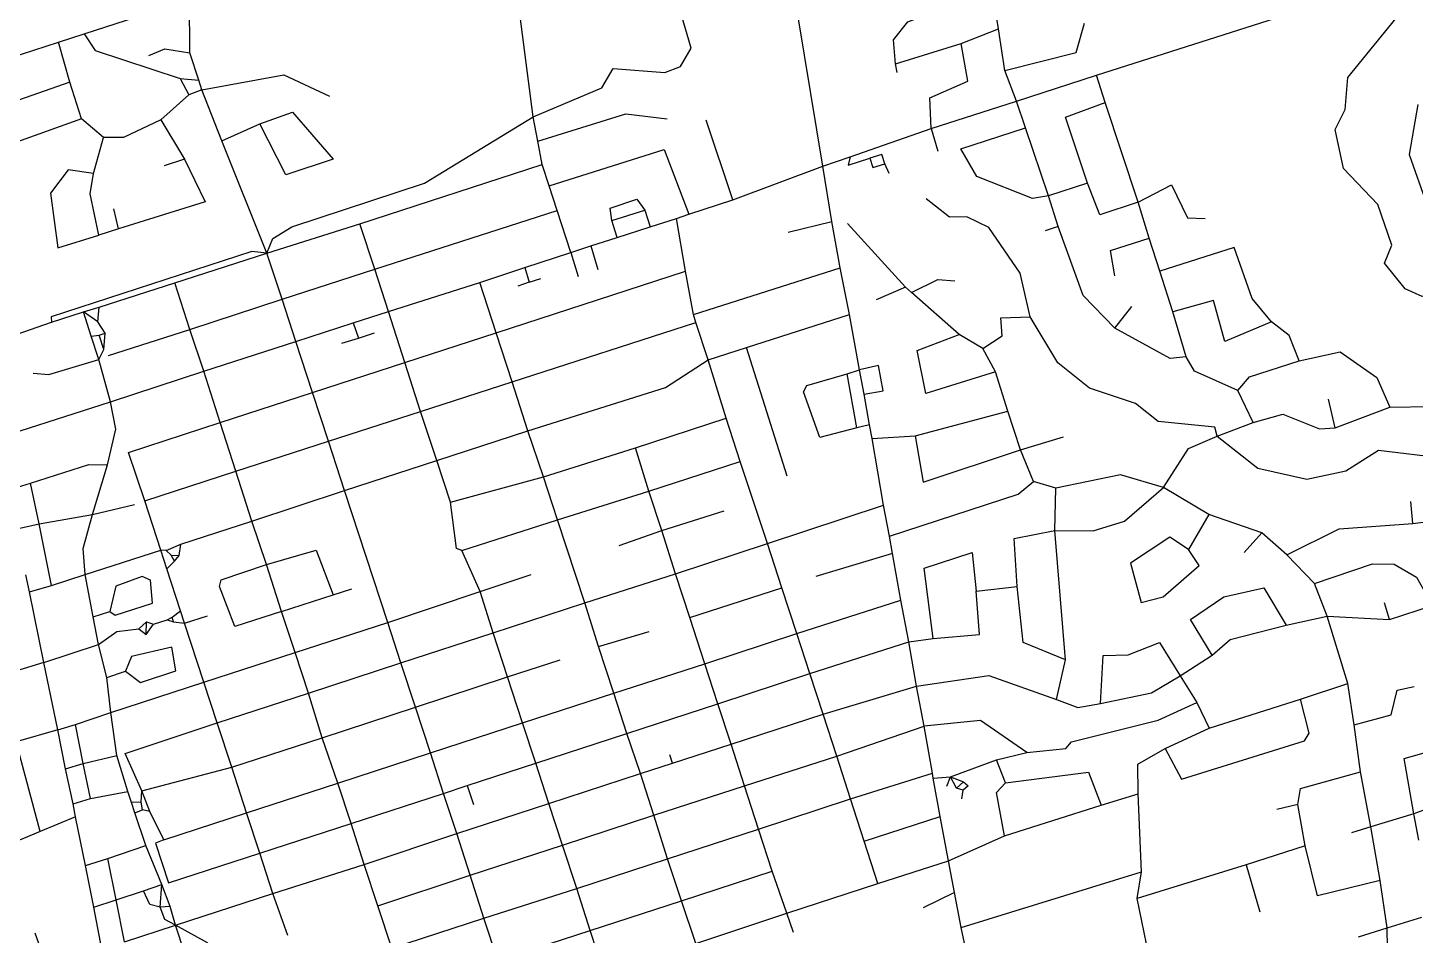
# Model space of a CAD drawing. Header units: metres. Extents: x 609554 to 651406, y 4826501 to 4857446.
# Drawn here: x 627568 to 630719, y 4847503 to 4849565 of the extents above; entities that cross this region are included whole.
import ezdxf

# ---------------------------------------------------------------- set-up
doc = ezdxf.new("R2010")
doc.units = ezdxf.units.M

msp = doc.modelspace()

# ---------------------------------------------------------------- linework, layer by layer
at = {"layer": 'ROADS'}
for points in [[(629995.5, 4849457.2), (630691.5, 4849680.1)], [(628715.9, 4849362.3), (628678.6, 4849655.8)], [(628715.9, 4849362.3), (628871.8, 4849428.1), (628897.5, 4849472.2), (629014.8, 4849463), (629050.4, 4849476.6), (629074.7, 4849518.3), (629052.6, 4849593.4), (629149.6, 4849641.9)], [(629538.5, 4849482.7), (629534.5, 4849537.8), (629566.8, 4849578.5), (629758.4, 4849652.7)], [(629772.4, 4849562.7), (629758.4, 4849652.7)], [(627696.9, 4849551.4), (627935.8, 4849629.2)], [(627936.3, 4849507.7), (627935.8, 4849629.2)], [(631168.1, 4848880.8), (631023.8, 4849000.4), (630936.2, 4848974.8), (630869, 4849006.9), (630806.7, 4848971.5), (630734.6, 4848954.3), (630696.1, 4848971.7), (630648.9, 4849029.9), (630665.5, 4849070.9), (630634, 4849163.1), (630556.2, 4849245.4), (630537.2, 4849333.8), (630559.8, 4849379), (630566.1, 4849451.5), (630702.5, 4849619.5)], [(629373.5, 4849250.6), (629318.8, 4849584.8)], [(629787.1, 4849467.7), (629948.8, 4849508.7), (629967.7, 4849575.4)], [(627638.4, 4849532.3), (627696.9, 4849551.4)], [(627696.9, 4849551.4), (627721.3, 4849513.2), (627914.3, 4849449.7)], [(629688.2, 4849529.3), (629772.4, 4849562.7)], [(629787.1, 4849467.7), (629772.4, 4849562.7)], [(627441.8, 4849468.2), (627638.4, 4849532.3)], [(627663.7, 4849441.3), (627638.4, 4849532.3)], [(627843.3, 4849501.8), (627879.4, 4849517.3), (627936.3, 4849507.7)], [(627956.7, 4849445.8), (627936.3, 4849507.7)], [(629538.5, 4849482.7), (629688.2, 4849529.3)], [(629619.9, 4849335.7), (629617, 4849405.5), (629703.1, 4849443.5), (629688.2, 4849529.3)], [(629542.4, 4849463.4), (629538.5, 4849482.7)], [(627663.7, 4849441.3), (627519.2, 4849390.3), (627534.3, 4849302.1)], [(627690.4, 4849358.2), (627663.7, 4849441.3)], [(627914.3, 4849449.7), (627956.7, 4849445.8)], [(627914.3, 4849449.7), (627934.5, 4849412.6)], [(627963.9, 4849424), (627956.7, 4849445.8)], [(627963.9, 4849424), (628150, 4849458.1), (628254, 4849409.5)], [(629813.4, 4849398), (629787.1, 4849467.7)], [(629813.4, 4849398), (629995.5, 4849457.2)], [(630014.8, 4849395), (629995.5, 4849457.2)], [(627934.5, 4849412.6), (627870.5, 4849355.4)], [(627963.9, 4849424), (627934.5, 4849412.6)], [(628009.5, 4849308.2), (627963.9, 4849424)], [(629619.9, 4849335.7), (629813.4, 4849398)], [(629834.3, 4849337.6), (629813.4, 4849398)], [(629974.8, 4849211.9), (629924.8, 4849361.7), (630014.8, 4849395)], [(630089.7, 4849168.4), (630014.8, 4849395)], [(630725, 4849390.3), (630705.3, 4849277.2), (630745.4, 4849163.2), (630792.3, 4849133.3), (630960.6, 4849099.9)], [(627690.4, 4849358.2), (627534.3, 4849302.1)], [(627740.1, 4849315.7), (627690.4, 4849358.2)], [(627870.5, 4849355.4), (627785.7, 4849315.2), (627740.1, 4849315.7)], [(627870.5, 4849355.4), (627924.1, 4849266)], [(628009.5, 4849308.2), (628095.8, 4849346.2)], [(628095.8, 4849346.2), (628169.9, 4849373.1), (628261.8, 4849266.5), (628154.3, 4849230.9), (628095.8, 4849346.2)], [(628111.6, 4849052.3), (628124.9, 4849085.8), (628168.2, 4849112.5), (628469.3, 4849211.4), (628715.9, 4849362.3)], [(628726.6, 4849307.5), (628715.9, 4849362.3)], [(628726.6, 4849307.5), (628926.5, 4849369), (629020.1, 4849357.8)], [(629169.5, 4849173.5), (629109.3, 4849354.6)], [(627718, 4849233.7), (627740.1, 4849315.7)], [(629435.8, 4849271.6), (629619.9, 4849335.7)], [(629619.9, 4849335.7), (629635, 4849284.8)], [(629886.3, 4849183.2), (629849.9, 4849176.9), (629723.6, 4849227.1), (629687.4, 4849290), (629834.3, 4849337.6)], [(629886.3, 4849183.2), (629834.3, 4849337.6)], [(628111.6, 4849052.3), (628009.5, 4849308.2)], [(628736.9, 4849253.8), (628726.6, 4849307.5)], [(628752.1, 4849205.9), (629013.8, 4849288.6), (629069.4, 4849141.4)], [(627924.1, 4849266), (627971, 4849169), (627774.7, 4849107.7)], [(627924.1, 4849266), (627878.1, 4849250.8)], [(628322.3, 4849119.3), (628736.9, 4849253.8)], [(628752.1, 4849205.9), (628736.9, 4849253.8)], [(629373.5, 4849250.6), (629435.8, 4849271.6)], [(629435.8, 4849271.6), (629431, 4849252.3), (629480.6, 4849268.6)], [(629515, 4849255.9), (629508, 4849276.9), (629480.6, 4849268.6)], [(629480.6, 4849268.6), (629487.5, 4849247.6), (629515, 4849255.9)], [(629524.1, 4849233.7), (629515, 4849255.9)], [(627718, 4849233.7), (627660, 4849242.2), (627619.9, 4849189.1), (627636.4, 4849065.1), (627729.8, 4849093.4)], [(627729.8, 4849093.4), (627710.4, 4849187.4), (627718, 4849233.7)], [(629169.5, 4849173.5), (629373.5, 4849250.6)], [(629394.3, 4849124.7), (629373.5, 4849250.6)], [(628770.9, 4849149.8), (628752.1, 4849205.9)], [(629974.8, 4849211.9), (629886.3, 4849183.2)], [(630089.7, 4849168.4), (630002.5, 4849139.5), (629974.8, 4849211.9)], [(630089.7, 4849168.4), (630165.4, 4849207.6), (630202, 4849132.8), (630241.7, 4849131.4)], [(628894.7, 4849126.8), (628890.7, 4849154.9), (628951.7, 4849175.2), (628969.8, 4849150.3)], [(629069.4, 4849141.4), (629169.5, 4849173.5)], [(629844.4, 4848907.7), (629822.2, 4849007.5), (629750.7, 4849111), (629700.6, 4849135.4), (629661.6, 4849134.7), (629608.3, 4849175.8)], [(629907.9, 4849113.1), (629886.3, 4849183.2)], [(630114.9, 4849087), (630089.7, 4849168.4)], [(627774.7, 4849107.7), (627763.7, 4849153.7)], [(628356.5, 4849016), (628770.9, 4849149.8)], [(628801.8, 4849054.5), (628770.9, 4849149.8)], [(628894.7, 4849126.8), (628969.8, 4849150.3)], [(628907.2, 4849088.6), (628894.7, 4849126.8)], [(628969.8, 4849150.3), (628981.4, 4849112.6)], [(628981.4, 4849112.6), (629041.2, 4849131.5)], [(629041.2, 4849131.5), (629069.4, 4849141.4)], [(629062, 4849011.8), (629041.2, 4849131.5)], [(627774.7, 4849107.7), (627729.8, 4849093.4)], [(628111.6, 4849052.3), (628322.3, 4849119.3)], [(628356.5, 4849016), (628322.3, 4849119.3)], [(628907.2, 4849088.6), (628981.4, 4849112.6)], [(629295.1, 4849100.4), (629394.3, 4849124.7)], [(629413.2, 4849019.1), (629394.3, 4849124.7)], [(629561.4, 4848975.4), (629429.7, 4849120)], [(629907.9, 4849113.1), (629878.5, 4849103.7)], [(630036.7, 4848882.5), (629964.7, 4848956.4), (629907.9, 4849113.1)], [(628801.8, 4849054.5), (628847.4, 4849069.3)], [(628847.4, 4849069.3), (628907.2, 4849088.6)], [(628847.4, 4849069.3), (628863.1, 4849015.2)], [(630037, 4849000.8), (630027.3, 4849059.1), (630114.9, 4849087)], [(630139, 4849011.9), (630114.9, 4849087)], [(630392.8, 4848896.6), (630349.1, 4848949.6), (630307.9, 4849065.2), (630139, 4849011.9)], [(628111.6, 4849052.3), (628077.6, 4849056.6), (627621.6, 4848908.3), (627622.7, 4848895.6)], [(627902.8, 4848985), (628111.6, 4849052.3)], [(628146.2, 4848948.3), (628111.6, 4849052.3)], [(628697, 4849019.8), (628801.8, 4849054.5)], [(628801.8, 4849054.5), (628818.3, 4849000)], [(628146.2, 4848948.3), (628356.5, 4849016)], [(628387.6, 4848920.2), (628356.5, 4849016)], [(628595, 4848986), (628697, 4849019.8)], [(628631.7, 4848872), (629062, 4849011.8)], [(628697, 4849019.8), (628707.3, 4848986.8)], [(629080.3, 4848913.1), (629062, 4849011.8)], [(629080.3, 4848913.1), (629413.2, 4849019.1)], [(629434.6, 4848913.3), (629413.2, 4849019.1)], [(630168.4, 4848919.2), (630139, 4849011.9)], [(627730.7, 4848930), (627902.8, 4848985)], [(627936.7, 4848879.1), (627902.8, 4848985)], [(628387.6, 4848920.2), (628595, 4848986)], [(628631.7, 4848872), (628595, 4848986)], [(628707.3, 4848986.8), (628681, 4848978)], [(628707.3, 4848986.8), (628733.7, 4848995.2)], [(629561.4, 4848975.4), (629495.1, 4848947)], [(629575.4, 4848963), (629561.4, 4848975.4)], [(629575.4, 4848963), (629635.2, 4848992.6), (629673.5, 4848989.6)], [(627936.7, 4848879.1), (628146.2, 4848948.3)], [(628177.1, 4848851.9), (628146.2, 4848948.3)], [(629683.2, 4848867.9), (629575.4, 4848963)], [(630392.8, 4848896.6), (630286.6, 4848851.7), (630261, 4848944.8), (630168.4, 4848919.2)], [(627622.7, 4848895.6), (627694.7, 4848919.1)], [(627694.7, 4848919.1), (627730.7, 4848930)], [(627727.7, 4848896.8), (627694.7, 4848919.1)], [(627712.6, 4848863.7), (627694.7, 4848919.1)], [(627727.7, 4848896.8), (627730.7, 4848930)], [(628307.5, 4848894.2), (628387.6, 4848920.2)], [(628424.9, 4848804.4), (628387.6, 4848920.2)], [(629085.4, 4848894.8), (629080.3, 4848913.1)], [(629200.3, 4848838), (629434.6, 4848913.3)], [(629457.4, 4848787.7), (629434.6, 4848913.3)], [(629737.2, 4848835.9), (629781.3, 4848864.5), (629778.2, 4848905.7), (629844.4, 4848907.7)], [(630268.9, 4848637.2), (630263.6, 4848657.4), (630135.6, 4848669.9), (630083.5, 4848710.7), (629979.5, 4848745.7), (629907.4, 4848803.6), (629844.4, 4848907.7)], [(630036.7, 4848882.5), (630075.5, 4848931.8)], [(630198.8, 4848817.4), (630168.4, 4848919.2)], [(627461.2, 4848839.5), (627622.7, 4848895.6)], [(627744.4, 4848870.9), (627727.7, 4848896.8)], [(627751.7, 4848820.3), (627936.7, 4848879.1)], [(627968.1, 4848784.7), (627936.7, 4848879.1)], [(628177.1, 4848851.9), (628307.5, 4848894.2)], [(628307.5, 4848894.2), (628319.2, 4848859.5)], [(628668.4, 4848760.2), (629085.4, 4848894.8)], [(629113.3, 4848810), (629085.4, 4848894.8)], [(630198.8, 4848817.4), (630162.6, 4848813.1), (630036.7, 4848882.5)], [(630455.4, 4848807.8), (630433.1, 4848865.5), (630392.8, 4848896.6)], [(627712.6, 4848863.7), (627730.7, 4848866.4)], [(627729.6, 4848811.2), (627712.6, 4848863.7)], [(627730.7, 4848866.4), (627744.4, 4848870.9)], [(627741, 4848833.9), (627730.7, 4848866.4)], [(627741, 4848833.9), (627744.4, 4848870.9)], [(627968.1, 4848784.7), (628177.1, 4848851.9)], [(628215.1, 4848736.2), (628177.1, 4848851.9)], [(628281.9, 4848847.8), (628319.2, 4848859.5)], [(628319.2, 4848859.5), (628355.8, 4848871.3)], [(628424.9, 4848804.4), (628631.7, 4848872)], [(628668.4, 4848760.2), (628631.7, 4848872)], [(629765.6, 4848782.7), (629607.9, 4848733.7), (629588.1, 4848831.6), (629683.2, 4848867.9)], [(629737.2, 4848835.9), (629683.2, 4848867.9)], [(627580.8, 4848780.2), (627616.6, 4848777.2), (627729.6, 4848811.2)], [(627729.6, 4848811.2), (627741, 4848833.9)], [(627756, 4848714.8), (627729.6, 4848811.2)], [(629113.3, 4848810), (629200.3, 4848838)], [(629293.1, 4848545.7), (629200.3, 4848838)], [(629765.6, 4848782.7), (629737.2, 4848835.9)], [(630316.4, 4848740.5), (630217.9, 4848784.7), (630198.8, 4848817.4)], [(630455.4, 4848807.8), (630548.6, 4848828.3), (630631.6, 4848769.8), (630661.2, 4848702.7)], [(627756, 4848714.8), (627968.1, 4848784.7)], [(628005, 4848667.6), (627968.1, 4848784.7)], [(628215.1, 4848736.2), (628424.9, 4848804.4)], [(628460.6, 4848693.2), (628424.9, 4848804.4)], [(628704.2, 4848648.9), (629016.6, 4848747.3), (629113.3, 4848810)], [(629154.1, 4848677.6), (629113.3, 4848810)], [(629429, 4848778.4), (629457.4, 4848787.7)], [(629467.4, 4848731.9), (629510.5, 4848739.5), (629500.4, 4848797.6), (629457.4, 4848787.7)], [(629467.4, 4848731.9), (629457.4, 4848787.7)], [(629793.9, 4848693.8), (629765.6, 4848782.7)], [(630316.4, 4848740.5), (630342.8, 4848771.5), (630455.4, 4848807.8)], [(628460.6, 4848693.2), (628668.4, 4848760.2)], [(628704.2, 4848648.9), (628668.4, 4848760.2)], [(629450.9, 4848655.4), (629367.1, 4848633.8), (629329.7, 4848737.8), (629337.2, 4848751.8), (629429, 4848778.4)], [(629450.9, 4848655.4), (629429, 4848778.4)], [(628005, 4848667.6), (628215.1, 4848736.2)], [(628251.3, 4848625.1), (628215.1, 4848736.2)], [(629479.6, 4848662.7), (629467.4, 4848731.9)], [(630350.8, 4848667.6), (630316.4, 4848740.5)], [(630537.3, 4848655.6), (630522.1, 4848720.7)], [(627550.9, 4848649.2), (627756, 4848714.8)], [(627749.7, 4848571.4), (627768.6, 4848652.6), (627756, 4848714.8)], [(628251.3, 4848625.1), (628460.6, 4848693.2)], [(628497.3, 4848581.5), (628460.6, 4848693.2)], [(629583.6, 4848637.6), (629793.9, 4848693.8)], [(629822.4, 4848605.7), (629793.9, 4848693.8)], [(630350.8, 4848667.6), (630418.2, 4848687), (630501.4, 4848653.8), (630537.3, 4848655.6)], [(630537.3, 4848655.6), (630661.2, 4848702.7)], [(630661.2, 4848702.7), (630754.3, 4848704)], [(627834.1, 4848490), (627797.1, 4848600), (628005, 4848667.6)], [(628040.7, 4848557.2), (628005, 4848667.6)], [(628948.7, 4848610.2), (629154.1, 4848677.6)], [(629186.1, 4848579.4), (629154.1, 4848677.6)], [(629479.6, 4848662.7), (629450.9, 4848655.4)], [(629485.6, 4848631.2), (629479.6, 4848662.7)], [(630268.9, 4848637.2), (630350.8, 4848667.6)], [(628040.7, 4848557.2), (628251.3, 4848625.1)], [(628287.7, 4848513), (628251.3, 4848625.1)], [(628497.3, 4848581.5), (628704.2, 4848648.9)], [(628739.3, 4848544.2), (628704.2, 4848648.9)], [(629485.6, 4848631.2), (629583.6, 4848637.6)], [(629511.8, 4848479.7), (629485.6, 4848631.2)], [(629583.6, 4848637.6), (629601.8, 4848532.4), (629822.4, 4848605.7)], [(629822.4, 4848605.7), (629920.5, 4848635.3)], [(630147.6, 4848520.5), (630203.8, 4848608.6), (630268.9, 4848637.2)], [(630268.9, 4848637.2), (630361.8, 4848564.3), (630472.9, 4848539.1), (630561.7, 4848557.8), (630635.8, 4848605), (630786.5, 4848586.7), (630885.7, 4848629.4), (631052.9, 4848527.4), (631171.4, 4848521.9)], [(628739.3, 4848544.2), (628948.7, 4848610.2)], [(628978.4, 4848511.9), (628948.7, 4848610.2)], [(629852.3, 4848534), (629822.4, 4848605.7)], [(627575, 4848529.8), (627707.2, 4848572.3), (627749.7, 4848571.4)], [(627715.7, 4848458.8), (627749.7, 4848571.4)], [(628287.7, 4848513), (628497.3, 4848581.5)], [(628528.6, 4848486.5), (628497.3, 4848581.5)], [(628978.4, 4848511.9), (629186.1, 4848579.4)], [(629248, 4848393.2), (629186.1, 4848579.4)], [(627525.4, 4848514.8), (627575, 4848529.8)], [(627594, 4848437.6), (627575, 4848529.8)], [(627834.1, 4848490), (628040.7, 4848557.2)], [(628077.5, 4848443.3), (628040.7, 4848557.2)], [(628528.6, 4848486.5), (628739.3, 4848544.2)], [(628771.5, 4848446.5), (628739.3, 4848544.2)], [(629525.2, 4848409.7), (629817.6, 4848505.2), (629852.3, 4848534)], [(629902.8, 4848518.9), (629852.3, 4848534)], [(630147.6, 4848520.5), (630049.9, 4848549.2), (629902.8, 4848518.9)], [(628077.5, 4848443.3), (628287.7, 4848513)], [(628386.1, 4848213.3), (628287.7, 4848513)], [(628771.5, 4848446.5), (628978.4, 4848511.9)], [(629008.1, 4848422.2), (628978.4, 4848511.9)], [(629900.3, 4848422.2), (629988, 4848421.9), (630059, 4848443.5), (630147.6, 4848520.5)], [(629900.3, 4848422.2), (629902.8, 4848518.9)], [(630250.5, 4848459.2), (630147.6, 4848520.5)], [(627715.7, 4848458.8), (627811.2, 4848481.4)], [(627870.3, 4848378), (627834.1, 4848490)], [(628554, 4848377.1), (628541.8, 4848381.7), (628528.6, 4848486.5)], [(629008.1, 4848422.2), (629150, 4848467.2)], [(629248, 4848393.2), (629511.8, 4848479.7)], [(629525.2, 4848409.7), (629511.8, 4848479.7)], [(630713.2, 4848438.6), (630709.2, 4848488.3)], [(627543.4, 4848426), (627594, 4848437.6)], [(627594, 4848437.6), (627715.7, 4848458.8)], [(627622.1, 4848297.3), (627594, 4848437.6)], [(627698.7, 4848322.3), (627694.5, 4848381.3), (627715.7, 4848458.8)], [(627916.3, 4848391.2), (628077.5, 4848443.3)], [(628110.2, 4848345.2), (628077.5, 4848443.3)], [(628554, 4848377.1), (628771.5, 4848446.5)], [(628833.2, 4848258.1), (628771.5, 4848446.5)], [(630250.5, 4848459.2), (630204.4, 4848379.4)], [(630370.5, 4848417.4), (630250.5, 4848459.2)], [(630427.4, 4848366.9), (630546.3, 4848426.6), (630713.2, 4848438.6)], [(630713.2, 4848438.6), (630859.9, 4848457.6), (631041.6, 4848406.5)], [(628911.7, 4848388.6), (629008.1, 4848422.2)], [(629039.2, 4848324.3), (629008.1, 4848422.2)], [(629531.7, 4848370.2), (629525.2, 4848409.7)], [(629815.1, 4848294.9), (629808.5, 4848404.6), (629900.3, 4848422.2)], [(629924.9, 4848128.8), (629900.3, 4848422.2)], [(630204.4, 4848379.4), (630161.8, 4848407.2), (630072.5, 4848348.5), (630096.6, 4848258.8), (630146.4, 4848272), (630228.3, 4848343), (630204.4, 4848379.4)], [(630330.5, 4848372.3), (630370.5, 4848417.4)], [(630427.4, 4848366.9), (630370.5, 4848417.4)], [(627698.7, 4848322.3), (627870.3, 4848378)], [(627882.8, 4848376.8), (627870.3, 4848378)], [(627884.1, 4848335), (627870.3, 4848378)], [(627882.8, 4848376.8), (627916.3, 4848391.2)], [(627894.4, 4848366.4), (627882.8, 4848376.8)], [(627912.1, 4848365.4), (627916.3, 4848391.2)], [(628110.2, 4848345.2), (628223.2, 4848377.9), (628262.1, 4848276.2)], [(628595.5, 4848283.7), (628554, 4848377.1)], [(629039.2, 4848324.3), (629248, 4848393.2)], [(629280.6, 4848292.1), (629248, 4848393.2)], [(629531.7, 4848370.2), (629358.1, 4848318.3)], [(629550.6, 4848264), (629531.7, 4848370.2)], [(629624.4, 4848177.4), (629603.9, 4848336.5), (629712.9, 4848372.4), (629722.1, 4848284.8)], [(627884.1, 4848335), (627901.3, 4848352.8)], [(627901.3, 4848352.8), (627894.4, 4848366.4)], [(627894.4, 4848366.4), (627912.1, 4848365.4)], [(627901.3, 4848352.8), (627912.1, 4848365.4)], [(628144.8, 4848238.7), (628038.5, 4848204.1), (628003.7, 4848295), (628008, 4848310.3), (628110.2, 4848345.2)], [(628144.8, 4848238.7), (628110.2, 4848345.2)], [(630489.9, 4848301.7), (630427.4, 4848366.9)], [(630489.9, 4848301.7), (630622, 4848346.7), (630671.4, 4848346), (630721.7, 4848316.3), (630758.1, 4848251.8)], [(627572.5, 4848282.9), (627564.4, 4848321.7)], [(627622.1, 4848297.3), (627698.7, 4848322.3)], [(627716.8, 4848226.5), (627698.7, 4848322.3)], [(627754.8, 4848238.2), (627767, 4848229.9), (627851.5, 4848257.5), (627847.4, 4848309.5), (627828.3, 4848318.2), (627768.3, 4848295.7), (627754.8, 4848238.2)], [(627915, 4848239.6), (627884.1, 4848335)], [(628595.5, 4848283.7), (628711.5, 4848322.3)], [(628833.2, 4848258.1), (629039.2, 4848324.3)], [(629071.7, 4848224.9), (629039.2, 4848324.3)], [(627572.5, 4848282.9), (627622.1, 4848297.3)], [(627605.1, 4848122.2), (627572.5, 4848282.9)], [(628144.8, 4848238.7), (628262.1, 4848276.2)], [(628262.1, 4848276.2), (628304.1, 4848289.9)], [(628386.1, 4848213.3), (628595.5, 4848283.7)], [(628625.5, 4848190.2), (628595.5, 4848283.7)], [(629071.7, 4848224.9), (629280.6, 4848292.1)], [(629314.9, 4848188.1), (629280.6, 4848292.1)], [(629624.4, 4848177.4), (629729.6, 4848186.3), (629722.1, 4848284.8)], [(629722.1, 4848284.8), (629815.1, 4848294.9)], [(629924.9, 4848128.8), (629828.6, 4848168.2), (629815.1, 4848294.9)], [(630258.1, 4848139.5), (630208.8, 4848220.1), (630284.1, 4848271.8), (630375, 4848292.4), (630426.1, 4848207.3)], [(630519.2, 4848227.8), (630489.9, 4848301.7)], [(628625.5, 4848190.2), (628833.2, 4848258.1)], [(628864.6, 4848159.1), (628833.2, 4848258.1)], [(629314.9, 4848188.1), (629550.6, 4848264)], [(629568.8, 4848169.6), (629550.6, 4848264)], [(630660.5, 4848220), (630648.9, 4848258)], [(630660.5, 4848220), (630758.1, 4848251.8)], [(627716.8, 4848226.5), (627754.8, 4848238.2)], [(627729.1, 4848163.2), (627716.8, 4848226.5)], [(627820.8, 4848198.7), (627838.1, 4848215.3)], [(627837.5, 4848186.3), (627838.1, 4848215.3)], [(627838.1, 4848215.3), (627853.7, 4848209.5)], [(627853.7, 4848209.5), (627885.2, 4848219.6)], [(627885.2, 4848219.6), (627896.6, 4848225.5)], [(627885.2, 4848219.6), (627899.5, 4848215.2)], [(627896.6, 4848225.5), (627915, 4848239.6)], [(627899.5, 4848215.2), (627896.6, 4848225.5)], [(627899.5, 4848215.2), (627924, 4848212.1)], [(627924, 4848212.1), (627915, 4848239.6)], [(627924, 4848212.1), (627976.4, 4848228.9)], [(627968.3, 4848078), (627924, 4848212.1)], [(628175.7, 4848145.5), (628144.8, 4848238.7)], [(628175.7, 4848145.5), (628386.1, 4848213.3)], [(628415.8, 4848121.7), (628386.1, 4848213.3)], [(629106.2, 4848119.5), (629071.7, 4848224.9)], [(630426.1, 4848207.3), (630519.2, 4848227.8)], [(630566.1, 4848074.6), (630519.2, 4848227.8)], [(630519.2, 4848227.8), (630660.5, 4848220)], [(627729.1, 4848163.2), (627770.9, 4848193), (627820.8, 4848198.7)], [(627820.8, 4848198.7), (627837.5, 4848186.3)], [(627837.5, 4848186.3), (627853.7, 4848209.5)], [(628415.8, 4848121.7), (628625.5, 4848190.2)], [(628657.7, 4848090), (628625.5, 4848190.2)], [(628864.6, 4848159.1), (628979.2, 4848193)], [(629106.2, 4848119.5), (629314.9, 4848188.1)], [(629344.3, 4848097.8), (629314.9, 4848188.1)], [(630258.1, 4848139.5), (630299, 4848175), (630426.1, 4848207.3)], [(627605.1, 4848122.2), (627729.1, 4848163.2)], [(627747.7, 4848088.5), (627729.1, 4848163.2)], [(627790.1, 4848103.1), (627824.1, 4848077.3), (627904.6, 4848103.4), (627895.7, 4848157.7), (627803.9, 4848136.3), (627790.1, 4848103.1)], [(628899.1, 4848053), (628864.6, 4848159.1)], [(629344.3, 4848097.8), (629568.8, 4848169.6)], [(629568.8, 4848169.6), (629624.4, 4848177.4)], [(629586.7, 4848069), (629568.8, 4848169.6)], [(630004.5, 4848029.7), (630010.4, 4848138.4), (630066.9, 4848139.7), (630138.1, 4848167.7), (630185.3, 4848092.4)], [(627605.1, 4848122.2), (627511.4, 4848093.6)], [(627636.5, 4847969.6), (627605.1, 4848122.2)], [(627968.3, 4848078), (628175.7, 4848145.5)], [(628205.8, 4848053.2), (628175.7, 4848145.5)], [(628205.8, 4848053.2), (628415.8, 4848121.7)], [(628448.7, 4848021.2), (628415.8, 4848121.7)], [(628657.7, 4848090), (628777.7, 4848128.2)], [(628899.1, 4848053), (629106.2, 4848119.5)], [(629135.4, 4848028.4), (629106.2, 4848119.5)], [(629904.4, 4848038.5), (629924.9, 4848128.8)], [(630185.3, 4848092.4), (630258.1, 4848139.5)], [(627747.7, 4848088.5), (627790.1, 4848103.1)], [(627757, 4848008.9), (627747.7, 4848088.5)], [(628448.7, 4848021.2), (628657.7, 4848090)], [(628692.1, 4847985.5), (628657.7, 4848090)], [(629135.4, 4848028.4), (629344.3, 4848097.8)], [(629374.9, 4848005), (629344.3, 4848097.8)], [(629586.7, 4848069), (629750.6, 4848092.6), (629904.4, 4848038.5)], [(630004.5, 4848029.7), (630120.1, 4848053.3), (630185.3, 4848092.4)], [(630185.3, 4848092.4), (630223, 4848031.8)], [(627757, 4848008.9), (627968.3, 4848078)], [(627998.6, 4847985.4), (627968.3, 4848078)], [(629374.9, 4848005), (629586.7, 4848069)], [(629604.1, 4847977.5), (629586.7, 4848069)], [(630458.8, 4848039.2), (630566.1, 4848074.6)], [(630580.6, 4847981.1), (630566.1, 4848074.6)], [(630580.6, 4847981.1), (630664.6, 4848003.9), (630678.3, 4848059.9), (630716.6, 4848068.2)], [(627998.6, 4847985.4), (628205.8, 4848053.2)], [(628237.3, 4847951.5), (628205.8, 4848053.2)], [(628692.1, 4847985.5), (628899.1, 4848053)], [(628928.7, 4847960.9), (628899.1, 4848053)], [(628928.7, 4847960.9), (629135.4, 4848028.4)], [(629165.4, 4847936.8), (629135.4, 4848028.4)], [(629836.8, 4847918.2), (629925.3, 4847926.8), (629938.6, 4847942.2), (630135.1, 4847991.7), (630223, 4848031.8)], [(629904.4, 4848038.5), (629953.1, 4848020.1), (630004.5, 4848029.7)], [(630151, 4847927.4), (630188.4, 4847857.5), (630467.8, 4847944.6), (630477.8, 4847961.6), (630458.8, 4848039.2)], [(630223, 4848031.8), (630251.4, 4847973.1)], [(630251.4, 4847973.1), (630458.8, 4848039.2)], [(627677.1, 4847982), (627757, 4848008.9)], [(627770.7, 4847911.5), (627757, 4848008.9)], [(628237.3, 4847951.5), (628448.7, 4848021.2)], [(628482.9, 4847916.9), (628448.7, 4848021.2)], [(629165.4, 4847936.8), (629374.9, 4848005)], [(629405.5, 4847909.6), (629374.9, 4848005)], [(627636.5, 4847969.6), (627542.4, 4847941.9)], [(627636.5, 4847969.6), (627677.1, 4847982)], [(627654.2, 4847881), (627636.5, 4847969.6)], [(627694.5, 4847892.7), (627677.1, 4847982)], [(627827.2, 4847831.1), (627789.6, 4847915.8), (627998.6, 4847985.4)], [(628031.5, 4847884.9), (627998.6, 4847985.4)], [(628482.9, 4847916.9), (628692.1, 4847985.5)], [(628722.1, 4847893.6), (628692.1, 4847985.5)], [(628722.1, 4847893.6), (628928.7, 4847960.9)], [(628959.6, 4847870.1), (628928.7, 4847960.9)], [(629405.5, 4847909.6), (629604.1, 4847977.5)], [(629836.8, 4847918.2), (629731.8, 4847990.9), (629604.1, 4847977.5)], [(629622.6, 4847871), (629604.1, 4847977.5)], [(630151, 4847927.4), (630251.4, 4847973.1)], [(630595.1, 4847874.4), (630580.6, 4847981.1)], [(627596.8, 4847738.4), (627542.4, 4847941.9)], [(628031.5, 4847884.9), (628237.3, 4847951.5)], [(628272.7, 4847848.5), (628237.3, 4847951.5)], [(629032.4, 4847893.6), (629165.4, 4847936.8)], [(629196.1, 4847841.9), (629165.4, 4847936.8)], [(630715.8, 4847778.8), (630694.2, 4847904), (630787.3, 4847931.1)], [(627694.5, 4847892.7), (627770.7, 4847911.5)], [(627795.4, 4847829.6), (627770.7, 4847911.5)], [(628272.7, 4847848.5), (628482.9, 4847916.9)], [(628512.8, 4847825.2), (628482.9, 4847916.9)], [(629032.4, 4847893.6), (629026.2, 4847912.6)], [(629196.1, 4847841.9), (629405.5, 4847909.6)], [(629437, 4847812.7), (629405.5, 4847909.6)], [(629663.8, 4847862.4), (629768.1, 4847901.5)], [(629768.1, 4847901.5), (629836.8, 4847918.2)], [(629788.3, 4847849.1), (629768.1, 4847901.5)], [(630089.5, 4847824.1), (630089.4, 4847891.8), (630151, 4847927.4)], [(627654.2, 4847881), (627694.5, 4847892.7)], [(627671.4, 4847801.4), (627654.2, 4847881)], [(627710.9, 4847813.1), (627694.5, 4847892.7)], [(627827.2, 4847831.1), (628031.5, 4847884.9)], [(628065.5, 4847780.8), (628031.5, 4847884.9)], [(628566.5, 4847842.9), (628722.1, 4847893.6)], [(628751.5, 4847802.1), (628722.1, 4847893.6)], [(628751.5, 4847802.1), (628959.6, 4847870.1)], [(628959.6, 4847870.1), (629032.4, 4847893.6)], [(628990.1, 4847775.6), (628959.6, 4847870.1)], [(629437, 4847812.7), (629622.6, 4847871)], [(629624.7, 4847859.5), (629622.6, 4847871)], [(629788.3, 4847849.1), (629977.2, 4847873), (630005.8, 4847798.3)], [(630452.5, 4847799.6), (630458.6, 4847836.5), (630595.1, 4847874.4)], [(630617.9, 4847748.8), (630595.1, 4847874.4)], [(628065.5, 4847780.8), (628272.7, 4847848.5)], [(628302.7, 4847756.3), (628272.7, 4847848.5)], [(628512.8, 4847825.2), (628566.5, 4847842.9)], [(628566.5, 4847842.9), (628580.3, 4847799.9)], [(628990.1, 4847775.6), (629196.1, 4847841.9)], [(629228, 4847743.7), (629196.1, 4847841.9)], [(629624.7, 4847859.5), (629663.8, 4847862.4)], [(629640.5, 4847772.2), (629624.7, 4847859.5)], [(629655.2, 4847841.4), (629663.8, 4847862.4)], [(629663.8, 4847862.4), (629693.3, 4847851.3)], [(629677.7, 4847837.1), (629663.8, 4847862.4)], [(629677.7, 4847837.1), (629693.3, 4847851.3)], [(629692.4, 4847832.1), (629677.7, 4847837.1)], [(629693.3, 4847851.3), (629703.9, 4847842.2), (629692.4, 4847832.1)], [(629786.3, 4847729), (629768.1, 4847826.9), (629788.3, 4847849.1)], [(627671.4, 4847801.4), (627710.9, 4847813.1)], [(627710.9, 4847813.1), (627795.4, 4847829.6)], [(627803.8, 4847804.2), (627795.4, 4847829.6)], [(627826.2, 4847805.3), (627803.8, 4847804.2)], [(627811.6, 4847780.9), (627803.8, 4847804.2)], [(627826.2, 4847805.3), (627827.2, 4847831.1)], [(627829.3, 4847787.6), (627826.2, 4847805.3)], [(627845.8, 4847783.7), (627827.2, 4847831.1)], [(628302.7, 4847756.3), (628512.8, 4847825.2)], [(628542.7, 4847733.8), (628512.8, 4847825.2)], [(628542.7, 4847733.8), (628751.5, 4847802.1)], [(628782.6, 4847707.7), (628751.5, 4847802.1)], [(629228, 4847743.7), (629437, 4847812.7)], [(629467.9, 4847716.8), (629437, 4847812.7)], [(629689.6, 4847812.6), (629692.4, 4847832.1)], [(630005.8, 4847798.3), (630089.5, 4847824.1)], [(630097.4, 4847647.1), (630089.5, 4847824.1)], [(630809.4, 4847813.8), (630715.8, 4847778.8)], [(627677, 4847772), (627596.8, 4847738.4)], [(627677, 4847772), (627671.4, 4847801.4)], [(627699.9, 4847661.4), (627677, 4847772)], [(627811.6, 4847780.9), (627829.3, 4847787.6)], [(627836.7, 4847706.8), (627811.6, 4847780.9)], [(627845.8, 4847783.7), (627829.3, 4847787.6)], [(627877.6, 4847719.5), (627845.8, 4847783.7)], [(627877.6, 4847719.5), (628065.5, 4847780.8)], [(628095.2, 4847689.3), (628065.5, 4847780.8)], [(628782.6, 4847707.7), (628990.1, 4847775.6)], [(629021.3, 4847676.6), (628990.1, 4847775.6)], [(629467.9, 4847716.8), (629640.5, 4847772.2)], [(629659.5, 4847671.5), (629640.5, 4847772.2)], [(629786.3, 4847729), (630005.8, 4847798.3)], [(630452.5, 4847799.6), (630404.6, 4847788.6)], [(630469.4, 4847705.7), (630452.5, 4847799.6)], [(630715.8, 4847778.8), (630617.9, 4847748.8)], [(630727.1, 4847719.1), (630715.8, 4847778.8)], [(628095.2, 4847689.3), (628302.7, 4847756.3)], [(628332.6, 4847663.4), (628302.7, 4847756.3)], [(629021.3, 4847676.6), (629228, 4847743.7)], [(629258.9, 4847648.6), (629228, 4847743.7)], [(630617.9, 4847748.8), (630574.6, 4847735.3)], [(630639.1, 4847627.3), (630617.9, 4847748.8)], [(627596.8, 4847738.4), (627435.1, 4847671.3)], [(627877.6, 4847719.5), (627858.7, 4847712.1), (627887.9, 4847621.8), (628095.2, 4847689.3)], [(628332.6, 4847663.4), (628542.7, 4847733.8)], [(628573.3, 4847639.6), (628542.7, 4847733.8)], [(628573.3, 4847639.6), (628782.6, 4847707.7)], [(628815, 4847608.7), (628782.6, 4847707.7)], [(629499.1, 4847620.6), (629467.9, 4847716.8)], [(629659.5, 4847671.5), (629786.3, 4847729)], [(627699.9, 4847661.4), (627750.4, 4847677.5)], [(627750.4, 4847677.5), (627836.7, 4847706.8)], [(627769.5, 4847583.1), (627750.4, 4847677.5)], [(627873.2, 4847618), (627836.7, 4847706.8)], [(628125.1, 4847597.4), (628095.2, 4847689.3)], [(628815, 4847608.7), (629021.3, 4847676.6)], [(629053, 4847581.1), (629021.3, 4847676.6)], [(630469.4, 4847705.7), (630334.9, 4847662.9)], [(630639.1, 4847627.3), (630497.4, 4847592.5), (630469.4, 4847705.7)], [(627718.3, 4847566.9), (627699.9, 4847661.4)], [(628125.1, 4847597.4), (628332.6, 4847663.4)], [(628363.6, 4847569.8), (628332.6, 4847663.4)], [(629053, 4847581.1), (629258.9, 4847648.6)], [(629292.4, 4847552.6), (629258.9, 4847648.6)], [(629499.1, 4847620.6), (629659.5, 4847671.5)], [(629672.6, 4847599.8), (629659.5, 4847671.5)], [(629687.7, 4847520.7), (630097.4, 4847647.1)], [(630334.9, 4847662.9), (630087.8, 4847586.5)], [(630087.8, 4847586.5), (630097.4, 4847647.1)], [(630334.9, 4847662.9), (630365.9, 4847556.2)], [(627831, 4847604), (627873.2, 4847618)], [(627869.4, 4847566.9), (627873.2, 4847618)], [(627891.7, 4847568.3), (627873.2, 4847618)], [(628363.6, 4847569.8), (628573.3, 4847639.6)], [(628604.1, 4847541.2), (628573.3, 4847639.6)], [(629292.4, 4847552.6), (629499.1, 4847620.6)], [(630655, 4847519.4), (630639.1, 4847627.3)], [(627718.3, 4847566.9), (627769.5, 4847583.1)], [(627769.5, 4847583.1), (627831, 4847604)], [(627788.3, 4847487.7), (627769.5, 4847583.1)], [(627869.4, 4847566.9), (627845.8, 4847572.7), (627831, 4847604)], [(627904, 4847525.7), (628125.1, 4847597.4)], [(628159, 4847501.9), (628125.1, 4847597.4)], [(628604.1, 4847541.2), (628815, 4847608.7)], [(628845.7, 4847513.2), (628815, 4847608.7)], [(629672.6, 4847599.8), (629601.4, 4847565.1)], [(629687.7, 4847520.7), (629672.6, 4847599.8)], [(630135.6, 4847354.2), (630087.8, 4847586.5)], [(627736.8, 4847471.1), (627718.3, 4847566.9)], [(627891.7, 4847568.3), (627869.4, 4847566.9)], [(627904, 4847525.7), (627879.8, 4847538.5), (627869.4, 4847566.9)], [(627904, 4847525.7), (627891.7, 4847568.3)], [(628394.8, 4847473.1), (628363.6, 4847569.8)], [(628845.7, 4847513.2), (629053, 4847581.1)], [(629085.1, 4847484.3), (629053, 4847581.1)], [(629085.1, 4847484.3), (629292.4, 4847552.6)], [(629307.3, 4847509), (629292.4, 4847552.6)], [(627788.3, 4847487.7), (627904, 4847525.7)], [(627996.5, 4847448.7), (627976.9, 4847485.2), (627904, 4847525.7)], [(627966.5, 4847334.4), (627904, 4847525.7)], [(628394.8, 4847473.1), (628604.1, 4847541.2)], [(628636, 4847445), (628604.1, 4847541.2)], [(629695.2, 4847484.7), (629687.7, 4847520.7)], [(630590.4, 4847499.3), (630655, 4847519.4)], [(630655, 4847519.4), (630733.8, 4847543.5)], [(630656.1, 4847473.1), (630655, 4847519.4)], [(627600.8, 4847462.5), (627585, 4847507.3)], [(628636, 4847445), (628845.7, 4847513.2)], [(628877.2, 4847416.5), (628845.7, 4847513.2)]]:
    msp.add_lwpolyline(points, dxfattribs=at)

doc.saveas('drawing.dxf')
